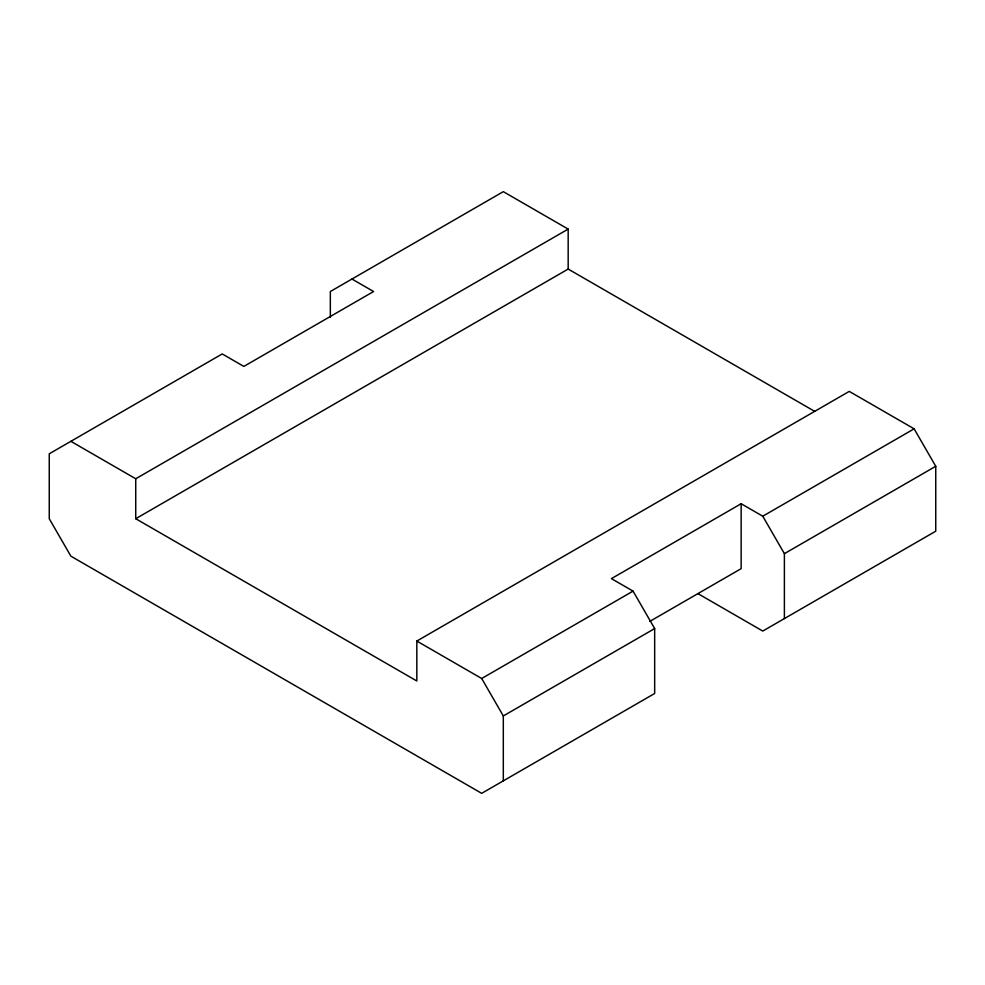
<?xml version="1.0" encoding="UTF-8"?>
<svg xmlns="http://www.w3.org/2000/svg" width="985" height="985" viewBox="0 0 985 985"><rect width="100%" height="100%" fill="white"/><g stroke="black" fill="none" stroke-linecap="round" stroke-linejoin="round"><path stroke-width="1.48" d="M135.733 478.772L568.173 229.099L568.173 269.053L135.733 518.713L135.733 478.772L70.871 441.317M135.733 518.713L416.827 680.992L416.827 641.05L849.267 391.39L914.129 428.832L935.75 466.287L935.75 531.198L762.772 631.065L697.909 593.61M784.392 618.58L784.392 553.668L762.772 516.214L741.151 503.729L611.426 578.638L633.047 591.123L654.668 628.565L654.668 693.477L481.69 793.344L70.871 556.168L49.25 518.713L49.25 453.802L222.228 353.935L243.849 366.42L373.574 291.523L351.953 279.038M416.827 641.05L481.69 678.505L633.047 591.123M762.772 516.214L914.129 428.832M649.817 621.387L741.151 568.653L741.151 503.729M503.31 780.871L503.31 715.947L654.668 628.565M784.392 553.668L935.75 466.287M568.173 229.099L503.31 191.656L330.332 291.523L330.332 317.182M568.173 269.053L814.632 411.336M481.69 678.505L503.31 715.947"/></g></svg>
